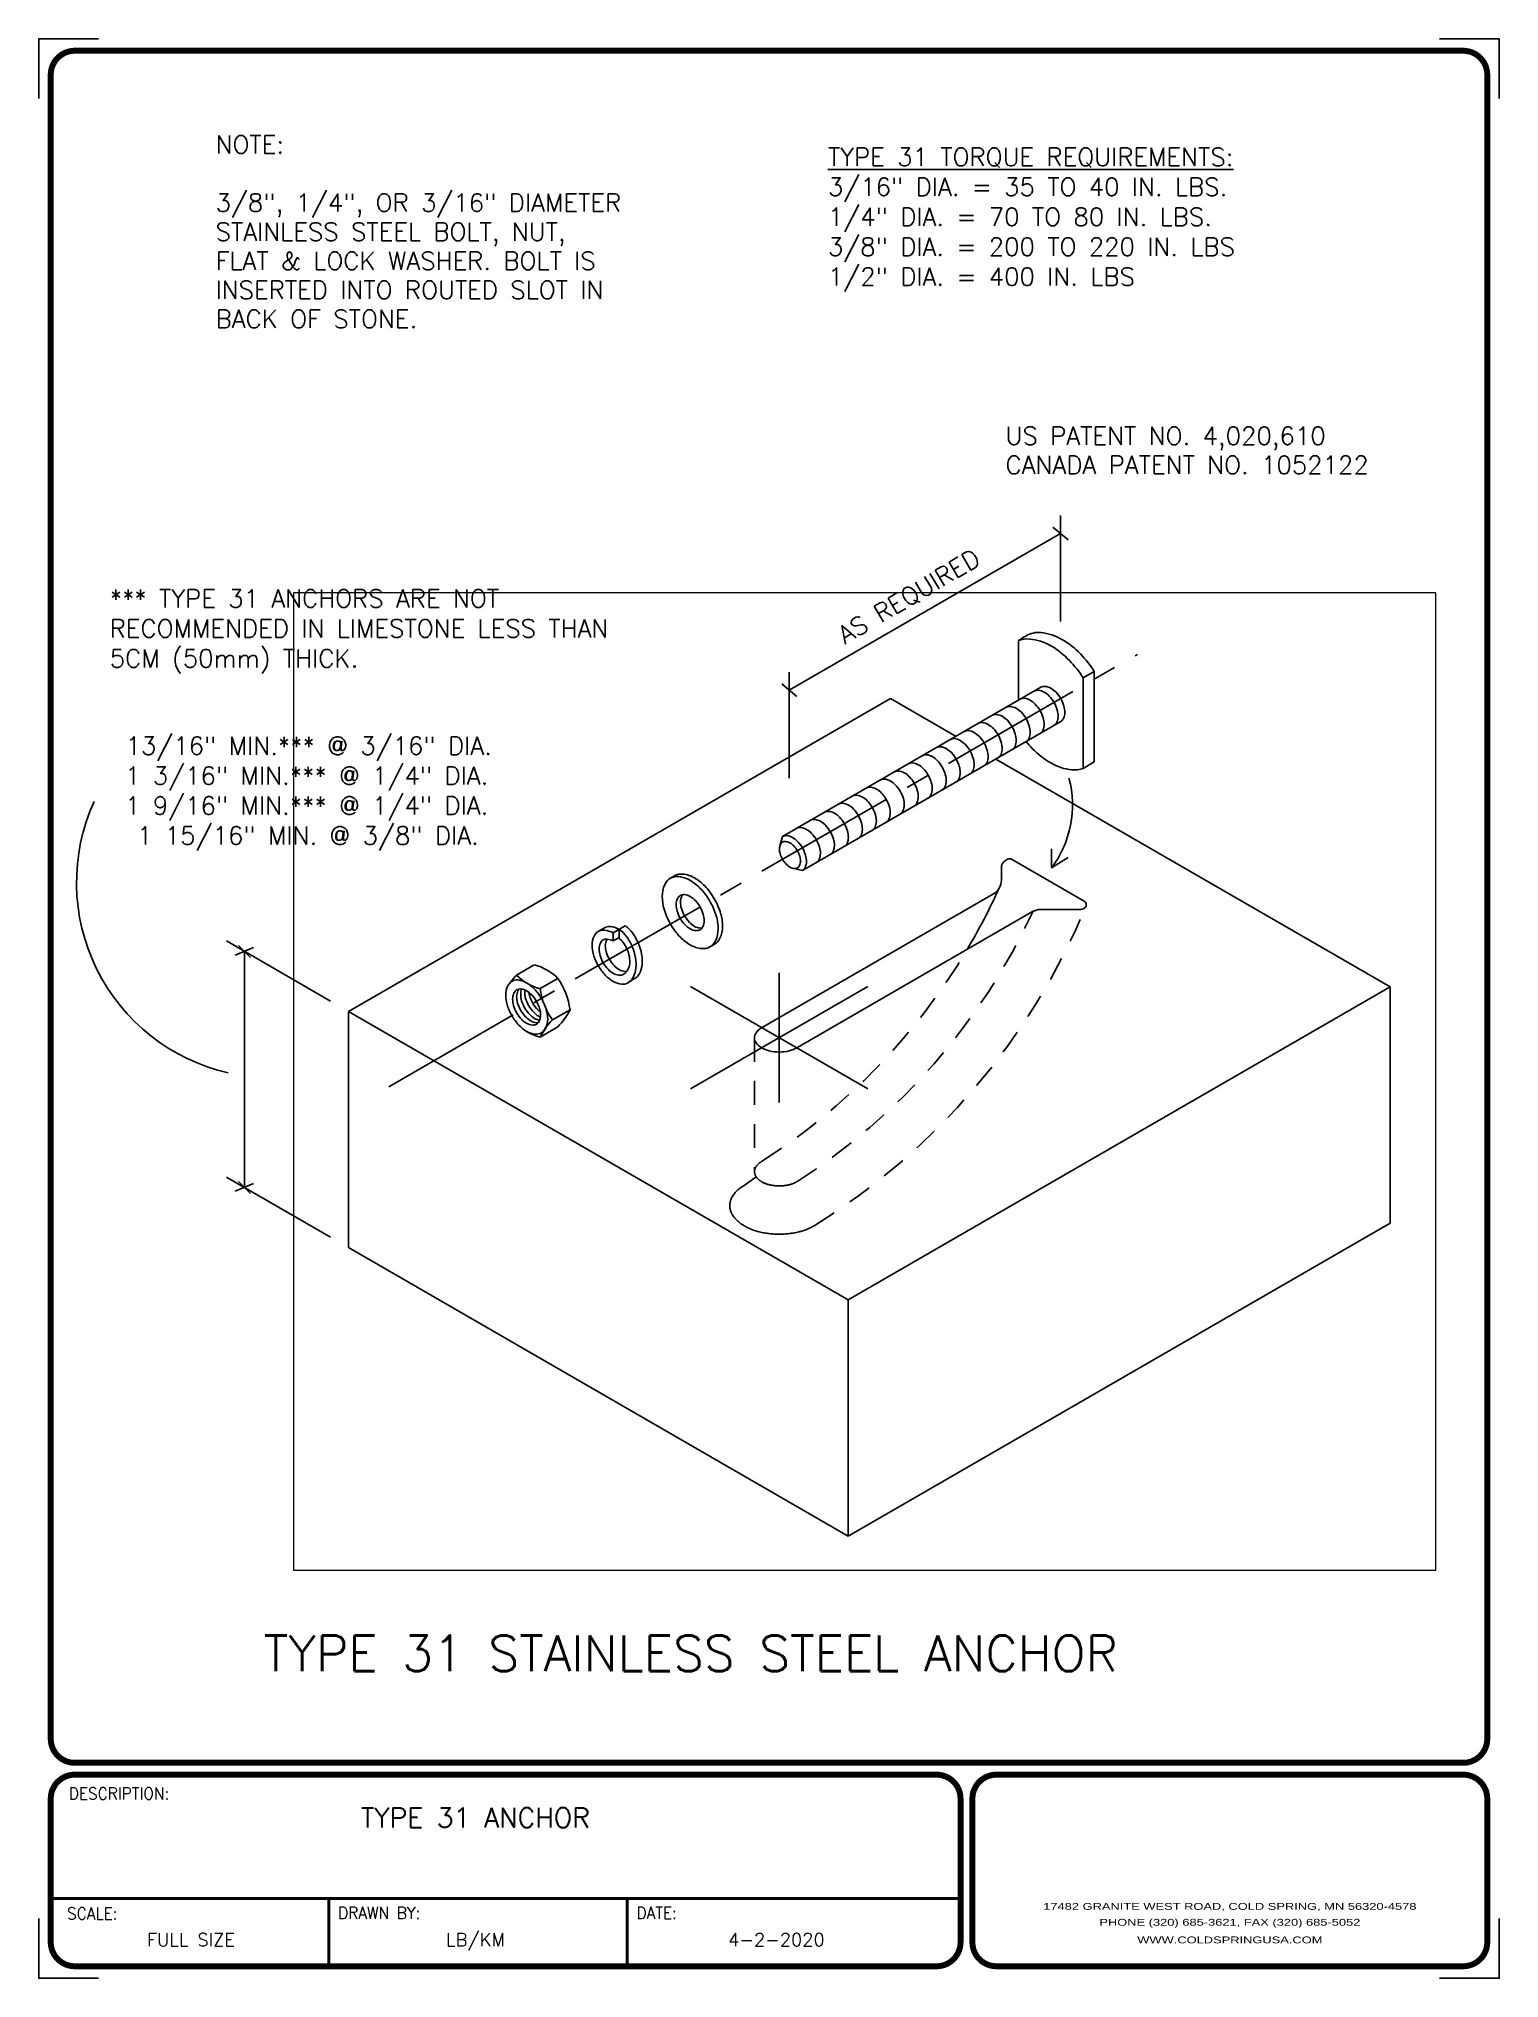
# Paper-space layout 'Layout1' of a CAD drawing. Header units: inches. Extents: x -0.1 to 7.6, y -0.1 to 10.1.
# The model-space entities are those that its viewports show. They can reach past a viewport. Long polylines and large blocks are cut down to what shows.
import ezdxf
from ezdxf.enums import TextEntityAlignment as Align

# ---------------------------------------------------------------- set-up
doc = ezdxf.new("R2010")
doc.units = ezdxf.units.IN
doc.header["$MEASUREMENT"] = 0
doc.linetypes.add('CENTER2', pattern=[1.125, 0.75, -0.125, 0.125, -0.125])
doc.linetypes.add('HIDDEN2', pattern=[0.1875, 0.125, -0.0625])
for name, color, linetype in [('1', 7, 'Continuous'), ('Ank', 6, 'Continuous'), ('DET', 3, 'Continuous'), ('DIM', 2, 'Continuous'), ('TBlock', 4, 'Continuous'), ('TBlock-Logo-Text', 7, 'Continuous')]:
    doc.layers.add(name, color=color, linetype=linetype)
doc.layers.add('Vport', color=8, linetype='Continuous', plot=False)
doc.styles.add('Romans', font='romans.shx')
doc.styles.add('Technic', font='technic_.ttf')
doc.dimstyles.new('S5', dxfattribs={"dimtxt": 0.09375, "dimasz": 0.0625, "dimexe": 0.09375, "dimexo": 0.09375, "dimgap": 0.0625, "dimtad": 1, "dimdec": 4, "dimzin": 3, "dimdsep": 46, "dimlunit": 4, "dimtxsty": 'Romans', "dimblk1": 'OBLIQUE', "dimblk2": 'OBLIQUE', "dimsah": 1, "dimcen": 0, "dimclrd": 2, "dimclre": 2, "dimclrt": 2, "dimadec": 4, "dimazin": 2, "dimtfac": 1, "dimtdec": 4, "dimtmove": 2, "dimatfit": 3, "dimldrblk": 'OBLIQUE', "dimfxl": 1, "dimfrac": 2, "dimtolj": 1, "dimtzin": 13, "dimarcsym": 0})

# ---------------------------------------------------------------- blocks, each defined once
blk = doc.blocks.new('_OBLIQUE')
at = {"color": 0, "linetype": 'ByBlock'}
blk.add_line((-0.5, -0.5), (0.5, 0.5), dxfattribs=at)
blk = doc.blocks.new('*D1')
at = {"layer": 'Defpoints', "color": 0, "transparency": 16777216}
for p in [(1.011, 5.298), (1.554, 4.985), (1.554, 3.752)]:
    blk.add_point(p, dxfattribs=at)
at = {"layer": 'DIM', "color": 2, "lineweight": -2, "transparency": 16777216}
for p, q in [((1.46, 5.039), (0.918, 5.353)), ((1.011, 4.066), (1.011, 5.298)), ((1.46, 3.807), (0.918, 4.12))]:
    blk.add_line(p, q, dxfattribs=at)
at = {"layer": 'DIM', "color": 2, "lineweight": -2, "transparency": 16777216, "xscale": 0.0625, "yscale": 0.0625, "zscale": 0.0625}
for p, rotation in [((1.011, 5.298), 90), ((1.011, 4.066), 270)]:
    blk.add_blockref('_OBLIQUE', p, dxfattribs=dict(at, rotation=rotation))
blk = doc.blocks.new('DR-040a(2)')
at = {"layer": 'Defpoints'}
for points in [[(0.25, 10.062), (-0.063, 10.062), (-0.063, 9.75)], [(7.25, 10.062), (7.563, 10.062), (7.563, 9.75)], [(0.25, -0.063), (-0.063, -0.063), (-0.063, 0.25)], [(7.25, -0.063), (7.563, -0.063), (7.563, 0.25)]]:
    blk.add_lwpolyline(points, dxfattribs=at)
at = {"layer": 'TBlock', "const_width": 0.0312}
for points in [[(0.125, 10, 0.414214), (0, 9.875), (0, 1.188, 0.414214), (0.125, 1.062), (7.375, 1.062, 0.414214), (7.5, 1.188), (7.5, 9.875, 0.414214), (7.375, 10)], [(4.625, 0, 0.414214), (4.75, 0.125), (4.75, 0.875, 0.414214), (4.625, 1), (0.125, 1, 0.414214), (0, 0.875), (0, 0.125, 0.414214), (0.125, 0)], [(4.812, 0.875), (4.812, 0.125, 0.414214), (4.937, 0), (7.375, 0, 0.414214), (7.5, 0.125), (7.5, 0.875, 0.414214), (7.375, 1), (4.937, 1, 0.414214)]]:
    blk.add_lwpolyline(points, format="xyb", close=True, dxfattribs=at)
at = {"layer": 'TBlock', "const_width": 0.0156}
for points in [[(0, 0.353), (4.75, 0.353)], [(1.452, 0.353), (1.452, 0)], [(3.01, 0.353), (3.01, 0)]]:
    blk.add_lwpolyline(points, dxfattribs=at)
at = {"layer": 'TBlock', "color": 2, "style": 'Romans', "width": 0.9375}
blk.add_text('DESCRIPTION:', height=0.0625, dxfattribs=at).set_placement((0.094, 0.933), align=Align.TOP_LEFT)
for s, p in [('SCALE:', (0.085, 0.244)), ('DRAWN BY:', (1.5, 0.247)), ('DATE:', (3.058, 0.247))]:
    blk.add_text(s, height=0.0625, dxfattribs=at).set_placement(p)
at = {"layer": 'TBlock', "color": 7, "style": 'Romans', "flags": 8}
for tag, p in [('DESC01', (2.217, 0.776)), ('DESC02', (2.217, 0.577))]:
    blk.add_attdef(tag, text='', height=0.103, dxfattribs=at).set_placement(p, align=Align.MIDDLE)
at = {"layer": 'TBlock', "color": 2, "style": 'Romans', "flags": 8}
for tag, p in [('SCALE', (0.732, 0.138)), ('USER_NAME', (2.217, 0.138)), ('DATE', (3.789, 0.138))]:
    blk.add_attdef(tag, text='', height=0.0684, dxfattribs=at).set_placement(p, align=Align.MIDDLE_CENTER)
blk = doc.blocks.new('CS-TX-LOGO(5)')
at = {"layer": 'TBlock-Logo-Text', "style": 'Technic', "width": 1.65}
for s, p in [('17482 GRANITE WEST ROAD, COLD SPRING, MN 56320-4578', (0, 0.241)), ('PHONE (320) 685-3621, FAX (320) 685-5052', (0, 0)), ('WWW.COLDSPRINGUSA.COM', (0, -0.25))]:
    blk.add_text(s, height=0.10156, dxfattribs=at).set_placement(p, align=Align.MIDDLE)

msp = doc.modelspace()

# ---------------------------------------------------------------- linework, layer by layer
at = {"layer": '1', "color": 1, "linetype": 'CENTER2'}
msp.add_line((11.536, 11.439), (15.445, 13.696), dxfattribs=at)
at = {"layer": '1'}
for p, q in [((11.326, 11.832), (14.156, 13.466)), ((14.498, 13.268), (14.156, 13.466)), ((16.765, 11.96), (14.705, 13.149)), ((14.997, 12.581), (14.997, 12.68)), ((14.997, 12.581), (15.084, 12.636)), ((13.935, 10.326), (16.765, 11.96)), ((16.765, 11.96), (16.765, 10.727)), ((11.326, 11.832), (13.935, 10.326)), ((11.326, 11.832), (11.326, 10.6)), ((13.935, 9.093), (16.765, 10.727)), ((11.326, 10.6), (13.935, 9.093)), ((13.935, 10.326), (13.935, 9.093))]:
    msp.add_line(p, q, dxfattribs=at)
at = {"layer": '1', "color": 7}
for p, q in [((14.735, 12.518), (14.735, 12.583)), ((14.756, 12.62), (14.767, 12.626)), ((14.788, 12.626), (15.167, 12.407)), ((13.483, 11.747), (14.693, 12.445)), ((13.666, 11.642), (14.898, 12.353)), ((14.94, 12.364), (15.145, 12.364)), ((15.166, 12.37), (15.167, 12.37))]:
    msp.add_line(p, q, dxfattribs=at)
at = {"layer": '1', "color": 1}
for p, q in [((13.111, 11.427), (14.038, 11.962)), ((13.111, 11.962), (14.038, 11.427)), ((13.575, 12.033), (13.575, 11.356))]:
    msp.add_line(p, q, dxfattribs=at)
at = {"layer": '1', "color": 2, "linetype": 'HIDDEN2'}
for p, q in [((13.446, 11.694), (13.446, 10.996)), ((13.392, 10.924), (13.455, 10.968))]:
    msp.add_line(p, q, dxfattribs=at)
at = {"layer": '1', "color": 7}
msp.add_lwpolyline([(13.483, 11.747, 0.106617), (13.454, 11.72, 0.156851), (13.446, 11.694, 0.156851), (13.454, 11.668, 0.106617), (13.483, 11.642, 0.072341), (13.523, 11.626, 0.058752), (13.575, 11.62, 0.058752), (13.627, 11.626, 0.072341), (13.666, 11.642, 0.106617)], format="xyb", dxfattribs=at)
at = {"layer": '1', "color": 2, "linetype": 'HIDDEN2'}
for points in [[(13.483, 11.048, 0.106617), (13.454, 11.022, 0.156851), (13.446, 10.996, 0.156851), (13.454, 10.97, 0.106617), (13.483, 10.943, 0.072341), (13.523, 10.927, 0.058752), (13.575, 10.921, 0.058752), (13.627, 10.927, 0.072341), (13.666, 10.943, 0.106617)], [(13.392, 10.924, 0.106617), (13.333, 10.87, 0.156851), (13.317, 10.818, 0.156851), (13.333, 10.766, 0.106617), (13.392, 10.713, 0.072341), (13.471, 10.681, 0.058752), (13.575, 10.669, 0.058752), (13.678, 10.681, 0.072341), (13.757, 10.713, 0.106617)]]:
    msp.add_lwpolyline(points, format="xyb", dxfattribs=at)
at = {"layer": '1'}
msp.add_arc((14.558, 12.909), 0.548, 323.1704, 14.8302, dxfattribs=at)
at = {"layer": '1', "color": 7}
for centre, radius, start, end in [((14.777, 12.583), 0.0422, 120, 180), ((14.777, 12.608), 0.0211, 60, 120), ((11.69, 13.859), 3.334, 329.274, 335.5082), ((14.651, 12.518), 0.0843, 300, 0), ((14.94, 12.28), 0.0843, 90, 120), ((15.145, 12.406), 0.0422, 270, 300), ((15.157, 12.389), 0.0211, 300, 60)]:
    msp.add_arc(centre, radius, start, end, dxfattribs=at)
at = {"layer": '1', "color": 2, "linetype": 'HIDDEN2'}
for centre, radius, start, end in [((11.873, 13.753), 3.334, 302.5376, 335.1611), ((11.873, 13.753), 3.577, 301.7879, 337.4057), ((11.69, 13.859), 3.334, 302.5376, 329.274)]:
    msp.add_arc(centre, radius, start, end, dxfattribs=at)
at = {"layer": 'Ank'}
for p, q in [((14.824, 13.768), (14.854, 13.787)), ((14.824, 13.768), (14.824, 13.457)), ((15.162, 13.574), (15.22, 13.607)), ((15.162, 13.574), (15.162, 13.101)), ((15.22, 13.135), (15.22, 13.607)), ((13.592, 12.745), (14.941, 13.524)), ((13.696, 12.567), (15.045, 13.345)), ((15.162, 13.101), (15.22, 13.135)), ((13.592, 12.745), (13.578, 12.695)), ((13.696, 12.567), (13.645, 12.579)), ((13.007, 12.527), (13.029, 12.54)), ((12.63, 12.25), (12.662, 12.268)), ((12.708, 12.242), (12.771, 12.279)), ((12.74, 12.213), (12.74, 12.26)), ((12.708, 12.2), (12.708, 12.242)), ((12.708, 12.2), (12.74, 12.218)), ((13.213, 12.169), (13.236, 12.182)), ((12.204, 12.022), (12.296, 12.075)), ((12.327, 11.951), (12.419, 12.004)), ((12.785, 11.982), (12.82, 12.003)), ((12.327, 11.698), (12.419, 11.751)), ((12.391, 11.788), (12.483, 11.841))]:
    msp.add_line(p, q, dxfattribs=at)
for points in [[(15.162, 13.574, 0.044843), (15.09, 13.664, 0.072341), (14.993, 13.741, 0.106617), (14.883, 13.776, 0.115926), (14.824, 13.768, 0.156851)], [(15.22, 13.607, 0.044843), (15.148, 13.698, 0.072341), (15.051, 13.774, 0.106617), (14.941, 13.81, 0.156851), (14.864, 13.793, 0.021371), (14.854, 13.787, 0.106617)], [(14.937, 13.283, 0.156851), (14.952, 13.299, 0.106617), (14.958, 13.33, 0.072341), (14.953, 13.364, 0.058752), (14.937, 13.402, 0.058752), (14.912, 13.436, 0.072341), (14.885, 13.457, 0.106617), (14.855, 13.467, 0.156851), (14.834, 13.462, 0.156851)], [(15.01, 13.325, 0.156851), (15.025, 13.342, 0.106617), (15.031, 13.373, 0.072341), (15.026, 13.406, 0.058752), (15.01, 13.445, 0.058752), (14.985, 13.478, 0.072341), (14.958, 13.499, 0.106617), (14.928, 13.509, 0.156851), (14.907, 13.504, 0.156851)], [(15.045, 13.345, 0.156851), (15.059, 13.362, 0.106617), (15.066, 13.393, 0.072341), (15.061, 13.426, 0.058752), (15.045, 13.465, 0.058752), (15.02, 13.498, 0.072341), (14.993, 13.519, 0.106617), (14.963, 13.529, 0.156851), (14.941, 13.524, 0.156851)], [(14.791, 13.199, 0.156851), (14.806, 13.215, 0.106617), (14.812, 13.246, 0.072341), (14.807, 13.28, 0.058752), (14.791, 13.318, 0.058752), (14.766, 13.352, 0.072341), (14.739, 13.373, 0.106617), (14.709, 13.382, 0.156851), (14.688, 13.378, 0.156851)], [(14.864, 13.241, 0.156851), (14.879, 13.257, 0.106617), (14.885, 13.288, 0.072341), (14.88, 13.322, 0.058752), (14.864, 13.36, 0.058752), (14.839, 13.394, 0.072341), (14.812, 13.415, 0.106617), (14.782, 13.424, 0.156851), (14.761, 13.42, 0.156851)], [(14.645, 13.115, 0.156851), (14.66, 13.131, 0.106617), (14.666, 13.162, 0.072341), (14.661, 13.195, 0.058752), (14.645, 13.234, 0.058752), (14.62, 13.267, 0.072341), (14.593, 13.288, 0.106617), (14.563, 13.298, 0.156851), (14.542, 13.293, 0.156851)], [(14.718, 13.157, 0.156851), (14.733, 13.173, 0.106617), (14.739, 13.204, 0.072341), (14.734, 13.238, 0.058752), (14.718, 13.276, 0.058752), (14.693, 13.309, 0.072341), (14.666, 13.33, 0.106617), (14.636, 13.34, 0.156851), (14.615, 13.336, 0.156851)], [(14.426, 12.988, 0.156851), (14.44, 13.004, 0.106617), (14.447, 13.035, 0.072341), (14.442, 13.069, 0.058752), (14.426, 13.107, 0.058752), (14.401, 13.141, 0.072341), (14.374, 13.162, 0.106617), (14.344, 13.172, 0.156851), (14.323, 13.167, 0.156851)], [(14.499, 13.03, 0.156851), (14.513, 13.046, 0.106617), (14.52, 13.078, 0.072341), (14.515, 13.111, 0.058752), (14.499, 13.149, 0.058752), (14.474, 13.183, 0.072341), (14.447, 13.204, 0.106617), (14.417, 13.214, 0.156851), (14.396, 13.209, 0.156851)], [(14.572, 13.072, 0.156851), (14.587, 13.089, 0.106617), (14.593, 13.12, 0.072341), (14.588, 13.153, 0.058752), (14.572, 13.192, 0.058752), (14.547, 13.225, 0.072341), (14.52, 13.246, 0.106617), (14.49, 13.256, 0.156851), (14.469, 13.251, 0.156851)], [(14.864, 13.241, 0.018624), (14.896, 13.205, 0.072341), (14.993, 13.129, 0.106617), (15.103, 13.093, 0.115926), (15.162, 13.101, 0.156851)], [(14.28, 12.904, 0.156851), (14.294, 12.92, 0.106617), (14.301, 12.951, 0.072341), (14.296, 12.985, 0.058752), (14.28, 13.023, 0.058752), (14.255, 13.056, 0.072341), (14.228, 13.078, 0.106617), (14.198, 13.087, 0.156851), (14.176, 13.083, 0.156851)], [(14.353, 12.946, 0.156851), (14.367, 12.962, 0.106617), (14.374, 12.993, 0.072341), (14.369, 13.027, 0.058752), (14.353, 13.065, 0.058752), (14.328, 13.099, 0.072341), (14.301, 13.12, 0.106617), (14.271, 13.129, 0.156851), (14.25, 13.125, 0.156851)], [(14.061, 12.777, 0.156851), (14.075, 12.794, 0.106617), (14.082, 12.825, 0.072341), (14.077, 12.858, 0.058752), (14.061, 12.897, 0.058752), (14.036, 12.93, 0.072341), (14.009, 12.951, 0.106617), (13.979, 12.961, 0.156851), (13.957, 12.956, 0.156851)], [(14.134, 12.819, 0.156851), (14.148, 12.836, 0.106617), (14.155, 12.867, 0.072341), (14.15, 12.9, 0.058752), (14.134, 12.939, 0.058752), (14.109, 12.972, 0.072341), (14.082, 12.993, 0.106617), (14.052, 13.003, 0.156851), (14.03, 12.998, 0.156851)], [(14.207, 12.862, 0.156851), (14.221, 12.878, 0.106617), (14.228, 12.909, 0.072341), (14.223, 12.943, 0.058752), (14.207, 12.981, 0.058752), (14.182, 13.014, 0.072341), (14.155, 13.035, 0.106617), (14.125, 13.045, 0.156851), (14.103, 13.04, 0.156851)], [(13.915, 12.693, 0.156851), (13.929, 12.709, 0.106617), (13.936, 12.74, 0.072341), (13.931, 12.774, 0.058752), (13.915, 12.812, 0.058752), (13.89, 12.846, 0.072341), (13.863, 12.867, 0.106617), (13.833, 12.876, 0.156851), (13.811, 12.872, 0.156851)], [(13.988, 12.735, 0.156851), (14.002, 12.751, 0.106617), (14.009, 12.782, 0.072341), (14.004, 12.816, 0.058752), (13.988, 12.854, 0.058752), (13.963, 12.888, 0.072341), (13.936, 12.909, 0.106617), (13.906, 12.919, 0.156851), (13.884, 12.914, 0.156851)], [(13.769, 12.609, 0.156851), (13.783, 12.625, 0.106617), (13.79, 12.656, 0.072341), (13.785, 12.69, 0.058752), (13.769, 12.728, 0.058752), (13.744, 12.761, 0.072341), (13.717, 12.782, 0.106617), (13.687, 12.792, 0.156851), (13.665, 12.788, 0.156851)], [(13.842, 12.651, 0.156851), (13.856, 12.667, 0.106617), (13.863, 12.698, 0.072341), (13.858, 12.732, 0.058752), (13.842, 12.77, 0.058752), (13.817, 12.804, 0.072341), (13.79, 12.825, 0.106617), (13.76, 12.834, 0.156851), (13.738, 12.83, 0.156851)], [(13.696, 12.567, 0.156851), (13.71, 12.583, 0.106617), (13.717, 12.614, 0.072341), (13.712, 12.647, 0.058752), (13.696, 12.686, 0.058752), (13.671, 12.719, 0.072341), (13.644, 12.74, 0.106617), (13.614, 12.75, 0.156851), (13.592, 12.745, 0.156851)], [(13.236, 12.182, 0.156851), (13.265, 12.214, 0.106617), (13.279, 12.276, 0.072341), (13.269, 12.344, 0.058752), (13.236, 12.42, 0.058752), (13.186, 12.487, 0.072341), (13.133, 12.529, 0.106617), (13.072, 12.549, 0.156851), (13.029, 12.54, 0.045777)], [(13.071, 12.441, 0.062545), (13.066, 12.434, 0.106617), (13.06, 12.403, 0.072341), (13.064, 12.369, 0.058752), (13.081, 12.331, 0.058752)], [(12.708, 12.242, 0.106617), (12.662, 12.256, 0.156851), (12.63, 12.25, 0.156851), (12.608, 12.225, 0.106617), (12.598, 12.179, 0.072341), (12.605, 12.128, 0.058752), (12.63, 12.071, 0.058752)], [(12.74, 12.26, 0.106617), (12.694, 12.275, 0.156851), (12.662, 12.268, 0.088777)], [(12.806, 12, 0.007317), (12.807, 12.002, 0.106617), (12.825, 12.046, 0.072341), (12.827, 12.097, 0.058752), (12.812, 12.158, 0.058752), (12.784, 12.214, 0.072341), (12.75, 12.252, 0.030528), (12.739, 12.26, 0.156851)], [(12.82, 12.003, 0.122236), (12.839, 12.02, 0.106617), (12.857, 12.064, 0.072341), (12.859, 12.115, 0.058752), (12.844, 12.176, 0.058752), (12.816, 12.232, 0.072341), (12.782, 12.27, 0.030528), (12.771, 12.279, 0.156851)], [(13.081, 12.331, 0.058752), (13.106, 12.297, 0.072341), (13.133, 12.276, 0.106617), (13.163, 12.267, 0.062545), (13.172, 12.267, 0.156851)], [(12.708, 12.2, 0.106617), (12.677, 12.209, 0.156851), (12.656, 12.205, 0.156851), (12.641, 12.189, 0.106617), (12.635, 12.158, 0.072341), (12.64, 12.124, 0.058752), (12.656, 12.086, 0.058752)], [(12.675, 12.21, 0.018805), (12.674, 12.207, 0.106617), (12.667, 12.176, 0.072341), (12.672, 12.143, 0.058752), (12.688, 12.104, 0.058752)], [(12.781, 12.043, 0.00251), (12.781, 12.044, 0.106617), (12.793, 12.073, 0.072341), (12.794, 12.107, 0.058752), (12.784, 12.148, 0.058752), (12.765, 12.185, 0.072341), (12.743, 12.21, 0.012359), (12.74, 12.213, 0.156851)], [(12.63, 12.071, 0.058752), (12.668, 12.02, 0.072341), (12.708, 11.989, 0.106617), (12.753, 11.974, 0.067168), (12.767, 11.975, 0.156851)], [(12.656, 12.086, 0.058752), (12.681, 12.052, 0.072341), (12.708, 12.031, 0.106617), (12.738, 12.021, 0.09314), (12.751, 12.022, 0.156851)], [(12.688, 12.104, 0.058752), (12.713, 12.071, 0.072341), (12.74, 12.05, 0.106617), (12.77, 12.04, 0.056533), (12.778, 12.04, 0.156851)], [(12.216, 11.948, 0.0688), (12.211, 11.94, 0.106617), (12.204, 11.909, 0.072341), (12.209, 11.875, 0.058752), (12.226, 11.837, 0.058752)], [(12.23, 11.948, 0.091815), (12.225, 11.921, 0.072341), (12.23, 11.888, 0.058752), (12.247, 11.849, 0.058752)], [(12.247, 11.943, 0.033676), (12.246, 11.933, 0.072341), (12.251, 11.9, 0.058752), (12.268, 11.861, 0.058752)], [(12.247, 11.849, 0.058752), (12.272, 11.816, 0.072341), (12.298, 11.795, 0.091815), (12.324, 11.786, 0.156851)], [(12.268, 11.931, 0.04119), (12.272, 11.912, 0.058752), (12.289, 11.874, 0.058752)], [(12.268, 11.861, 0.058752), (12.293, 11.828, 0.072341), (12.319, 11.807, 0.033676), (12.328, 11.802, 0.156851)], [(12.289, 11.874, 0.058752), (12.314, 11.84, 0.04119), (12.328, 11.827, 0.106617)], [(12.226, 11.837, 0.058752), (12.251, 11.804, 0.072341), (12.277, 11.783, 0.106617), (12.307, 11.773, 0.0688), (12.317, 11.773, 0.156851)]]:
    msp.add_lwpolyline(points, format="xyb", dxfattribs=at)
for points in [[(13.592, 12.626, 0.058752), (13.611, 12.601, 0.072341), (13.631, 12.585, 0.106617), (13.654, 12.578, 0.156851), (13.67, 12.581, 0.156851), (13.681, 12.594, 0.106617), (13.686, 12.617, 0.072341), (13.682, 12.642, 0.058752), (13.67, 12.671, 0.058752), (13.651, 12.696, 0.072341), (13.631, 12.712, 0.106617), (13.608, 12.719, 0.156851), (13.592, 12.716, 0.156851), (13.581, 12.703, 0.106617), (13.576, 12.68, 0.072341), (13.58, 12.655, 0.058752)], [(13.007, 12.288, 0.058752), (13.057, 12.221, 0.072341), (13.11, 12.179, 0.106617), (13.171, 12.16, 0.156851), (13.213, 12.169, 0.156851), (13.243, 12.201, 0.106617), (13.256, 12.263, 0.072341), (13.246, 12.331, 0.058752), (13.213, 12.407, 0.058752), (13.163, 12.474, 0.072341), (13.11, 12.516, 0.106617), (13.05, 12.536, 0.156851), (13.007, 12.527, 0.156851), (12.977, 12.494, 0.106617), (12.964, 12.432, 0.072341), (12.974, 12.365, 0.058752)], [(13.058, 12.318, 0.058752), (13.083, 12.284, 0.072341), (13.11, 12.263, 0.106617), (13.14, 12.254, 0.156851), (13.162, 12.258, 0.156851), (13.176, 12.274, 0.106617), (13.183, 12.306, 0.072341), (13.178, 12.339, 0.058752), (13.162, 12.377, 0.058752), (13.137, 12.411, 0.072341), (13.11, 12.432, 0.106617), (13.08, 12.442, 0.156851), (13.058, 12.437, 0.156851), (13.044, 12.421, 0.106617), (13.037, 12.39, 0.072341), (13.042, 12.356, 0.058752)], [(12.179, 11.81, 0.058752), (12.216, 11.76, 0.072341), (12.256, 11.728, 0.106617), (12.301, 11.714, 0.156851), (12.334, 11.721, 0.156851), (12.356, 11.745, 0.106617), (12.366, 11.791, 0.072341), (12.358, 11.842, 0.058752), (12.334, 11.899, 0.058752), (12.296, 11.95, 0.072341), (12.256, 11.981, 0.106617), (12.211, 11.996, 0.156851), (12.179, 11.989, 0.156851), (12.157, 11.964, 0.106617), (12.147, 11.918, 0.072341), (12.154, 11.867, 0.058752)], [(12.204, 11.825, 0.058752), (12.229, 11.791, 0.072341), (12.256, 11.77, 0.106617), (12.286, 11.761, 0.156851), (12.308, 11.765, 0.156851), (12.322, 11.781, 0.106617), (12.329, 11.813, 0.072341), (12.324, 11.846, 0.058752), (12.308, 11.884, 0.058752), (12.283, 11.918, 0.072341), (12.256, 11.939, 0.106617), (12.226, 11.949, 0.156851), (12.204, 11.944, 0.156851), (12.19, 11.928, 0.106617), (12.183, 11.897, 0.072341), (12.188, 11.863, 0.058752)]]:
    msp.add_lwpolyline(points, format="xyb", close=True, dxfattribs=at)
for centre, radius, start, end in [((12.225, 11.81), 0.275, 45.0618, 74.9382), ((12.442, 11.783), 0.337, 134.8987, 143.5623), ((12.398, 12.216), 0.275, 225.0618, 254.9382), ((12.694, 12.001), 0.371, 187.7288, 215.1115), ((12.115, 11.791), 0.371, 7.7288, 35.1115), ((12.739, 12.071), 0.0505, 277.782, 326.1428), ((12.753, 12.039), 0.0658, 282.8235, 324.1822), ((12.629, 11.549), 0.337, 134.8987, 153.7069), ((12.181, 11.99), 0.337, 314.8987, 333.7069), ((12.398, 11.963), 0.275, 234.9178, 254.9382)]:
    msp.add_arc(centre, radius, start, end, dxfattribs=at)

psp = doc.layouts.get("Layout1")

# ---------------------------------------------------------------- linework, layer by layer
at = {"layer": 'DIM'}
for p, q in [((5.23214, 7.51332), (5.31128, 7.44686)), ((5.27171, 7.0196), (5.27171, 7.57406)), ((5.27171, 7.48009), (3.85575, 6.66258)), ((3.81619, 6.69581), (3.89532, 6.62935)), ((3.85575, 6.2021), (3.85575, 6.75656)), ((0.96344, 5.27813), (1.05928, 5.31878)), ((0.96344, 4.04554), (1.05928, 4.0862))]:
    psp.add_line(p, q, dxfattribs=at)
psp.add_arc((1.15289, 5.65698), 1.01838, 155.362047, 257.16061, dxfattribs=at)

# ---------------------------------------------------------------- block references
at = {"layer": 'TBlock'}
ref = psp.add_blockref('DR-040a(2)', (0, 0), dxfattribs=at)
ref.add_attrib('DESC01', 'TYPE 31 ANCHOR', dxfattribs={"color": 7, "height": 0.1025663, "style": 'Romans'}).set_placement((2.21726, 0.77575), align=Align.MIDDLE)
ref.add_attrib('SCALE', 'FULL SIZE', dxfattribs={"color": 2, "height": 0.068378, "style": 'Romans'}).set_placement((0.73188, 0.13847), align=Align.MIDDLE_CENTER)
ref.add_attrib('USER_NAME', 'LB/KM', dxfattribs={"color": 2, "height": 0.068378, "style": 'Romans'}).set_placement((2.21726, 0.13847), align=Align.MIDDLE_CENTER)
ref.add_attrib('DATE', '4-2-2020', dxfattribs={"color": 2, "height": 0.068378, "style": 'Romans'}).set_placement((3.7887, 0.13847), align=Align.MIDDLE_CENTER)
at = {"layer": 'TBlock-Logo-Text', "xscale": 0.35, "yscale": 0.35, "zscale": 0.35}
psp.add_blockref('CS-TX-LOGO(5)', (6.15625, 0.225), dxfattribs=at)

# ---------------------------------------------------------------- texts
at = {"layer": '1', "style": 'Romans'}
psp.add_text('TYPE 31 STAINLESS STEEL ANCHOR', height=0.1875, dxfattribs=at).set_placement((1.11155, 1.53998))
at = {"layer": 'DET', "insert": (0.30792, 7.18732), "char_height": 0.09375, "attachment_point": 1, "style": 'Romans'}
psp.add_mtext_dynamic_manual_height_columns('*** TYPE 31 ANCHORS ARE NOT RECOMMENDED IN LIMESTONE LESS THAN 5CM (50mm) THICK.', width=2.9398556, gutter_width=0.46875, heights=[0], dxfattribs=at)
at = {"layer": 'DIM', "style": 'Romans'}
for s, p in [('NOTE:', (0.86061, 9.4636)), ('3/8", 1/4", OR 3/16" DIAMETER', (0.86061, 9.16003)), ('STAINLESS STEEL BOLT, NUT, ', (0.86061, 9.00824)), ('FLAT & LOCK WASHER. BOLT IS ', (0.86061, 8.85646)), ('INSERTED INTO ROUTED SLOT IN', (0.86061, 8.70467)), ('BACK OF STONE.', (0.86061, 8.55289)), ('US PATENT NO. 4,020,610', (4.98514, 7.94261)), ('CANADA PATENT NO. 1052122', (4.98514, 7.79083))]:
    psp.add_text(s, height=0.09375, dxfattribs=at).set_placement(p)
psp.add_text('AS REQUIRED', height=0.09375, rotation=30.540615, dxfattribs=at).set_placement((4.1465, 6.9008))
at = {"layer": 'DIM', "char_height": 0.09375, "attachment_point": 1, "style": 'Romans'}
for s, width, heights, insert in [('{\\LTYPE 31 TORQUE REQUIREMENTS:\\P}3/16" DIA. = 35 TO 40 IN. LBS.\\P1/4" DIA. = 70 TO 80 IN. LBS.\\P3/8" DIA. = 200 TO 220 IN. LBS\\P1/2" DIA. = 400 IN. LBS', 3.1935054, [0], (4.05765, 9.49258)), ('\\pi0.10873;13/16" MIN.*** @ 3/16" DIA.\\P\\pi0.1065;1 3/16" MIN.*** @ 1/4" DIA.\\P1 9/16" MIN.*** @ 1/4" DIA.\\P\\pi0.169;1 15/16" MIN. @ 3/8" DIA.', 2.3692495, [0.69152], (0.28194, 6.4186))]:
    psp.add_mtext_dynamic_manual_height_columns(s, width=width, gutter_width=0.46875, heights=heights, dxfattribs=dict(at, insert=insert))

# ---------------------------------------------------------------- dimensions: what is measured, and where the dimension line sits
at = {"layer": 'DIM'}
dim = psp.add_linear_dim(base=(1.01136, 5.29846), p1=(1.55418, 3.75247), p2=(1.55418, 4.98506), angle=90, text=' ', dimstyle='S5', override={"dimlfac": -1}, dxfattribs=at)
dim.commit()
dim.dimension.update_dxf_attribs({"geometry": '*D1', "text_midpoint": (1.01136, 4.68216)})

# ---------------------------------------------------------------- viewports
at = {"layer": 'Vport'}
psp.add_viewport(center=(4.24975, 4.61889), size=(5.96447, 5.1039862), view_center_point=(14.0213, 11.4661), view_height=5.1039862, dxfattribs=at)

doc.saveas('drawing.dxf')
